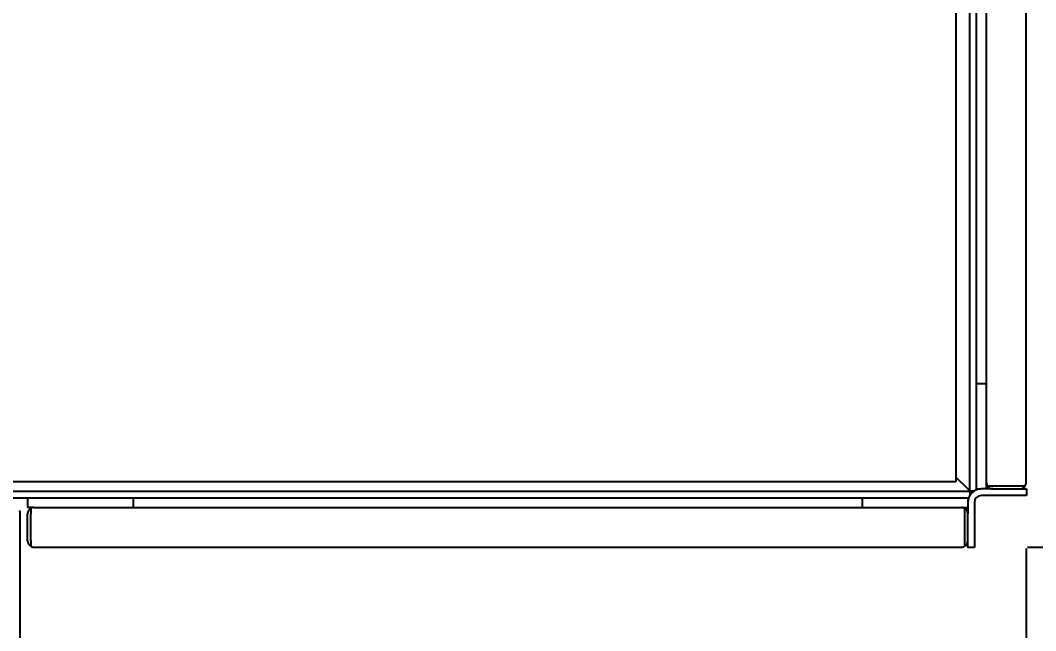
# Model space of a CAD drawing. Header units: millimetres. Extents: x 1293 to 41893, y 1011 to 26911.
# Drawn here: x 17102 to 18079, y 13589 to 14176 of the extents above; entities that cross this region are included whole.
import ezdxf

# ---------------------------------------------------------------- set-up
doc = ezdxf.new("R2010")
doc.units = ezdxf.units.MM
doc.header["$LTSCALE"] = 50
for name, color, linetype in [('CAPA_1', 7, 'Continuous'), ('CLIP_BAR', 5, 'Continuous'), ('PASILLOS', 2, 'Continuous')]:
    doc.layers.add(name, color=color, linetype=linetype)
doc.styles.add('SLDTEXTSTYLE0', font='TXT', dxfattribs={"width": 0.75})
doc.dimstyles.new('SLDDIMSTYLE0', dxfattribs={"dimtxt": 100, "dimasz": 100, "dimexe": 0, "dimexo": 0.0625, "dimgap": 25, "dimtad": 2, "dimdec": 0, "dimrnd": 1e-09, "dimzin": 12, "dimdsep": 46, "dimtxsty": 'SLDTEXTSTYLE0', "dimsah": 1, "dimcen": 0.09, "dimadec": 0, "dimazin": 3, "dimtfac": 1, "dimtdec": 0, "dimtofl": 0, "dimtmove": 0, "dimatfit": 3, "dimfxl": 1, "dimfrac": 2, "dimtolj": 1, "dimtzin": 12, "dimarcsym": 0})

# ---------------------------------------------------------------- blocks, each defined once
blk = doc.blocks.new('_D_11')
at = {"layer": 'CAPA_1', "transparency": 16777216}
for p, q in [((18071.32, 13669.21), (18755.52, 13669.21)), ((18705.52, 10731.15), (18705.52, 13669.21)), ((17193.86, 10731.15), (18755.52, 10731.15))]:
    blk.add_line(p, q, dxfattribs=at)
for points in [[(18705.52, 13669.21), (18690.14, 13569.21), (18720.91, 13569.21)], [(18705.52, 10731.15), (18720.91, 10831.15), (18690.14, 10831.15)]]:
    blk.add_solid(points, dxfattribs=at)
at = {"layer": 'CAPA_1', "transparency": 16777216, "insert": (18576.62, 12052.4), "char_height": 100, "attachment_point": 1, "rotation": 90, "style": 'SLDTEXTSTYLE0'}
blk.add_mtext('2938', dxfattribs=at)
blk = doc.blocks.new('_D_14')
at = {"layer": 'CAPA_1', "transparency": 16777216}
for p, q in [((18071.79, 17936.07), (18755.52, 17936.07)), ((18705.52, 17936.07), (18705.52, 13669.21)), ((18071.32, 13669.21), (18755.52, 13669.21))]:
    blk.add_line(p, q, dxfattribs=at)
for points in [[(18705.52, 17936.07), (18690.14, 17836.07), (18720.91, 17836.07)], [(18705.52, 13669.21), (18720.91, 13769.21), (18690.14, 13769.21)]]:
    blk.add_solid(points, dxfattribs=at)
at = {"layer": 'CAPA_1', "transparency": 16777216, "insert": (18576.62, 15654.86), "char_height": 100, "attachment_point": 1, "rotation": 90, "style": 'SLDTEXTSTYLE0'}
blk.add_mtext('4267', dxfattribs=at)
blk = doc.blocks.new('_D_16')
at = {"layer": 'CAPA_1', "transparency": 16777216}
for p, q in [((7974.69, 13667.35), (7974.69, 9974.87)), ((18069.94, 13667.83), (18069.94, 9974.87)), ((7974.69, 10024.87), (18069.94, 10024.87))]:
    blk.add_line(p, q, dxfattribs=at)
for points in [[(7974.69, 10024.87), (8074.69, 10009.48), (8074.69, 10040.25)], [(18069.94, 10024.87), (17969.94, 10040.25), (17969.94, 10009.48)]]:
    blk.add_solid(points, dxfattribs=at)
at = {"layer": 'CAPA_1', "transparency": 16777216, "insert": (12837.59, 10153.77), "char_height": 100, "attachment_point": 1, "style": 'SLDTEXTSTYLE0'}
blk.add_mtext('10095', dxfattribs=at)

msp = doc.modelspace()

# ---------------------------------------------------------------- linework, layer by layer
at = {"layer": 'CLIP_BAR', "linetype": 'Continuous', "lineweight": 25}
for p, q in [((18037.9338232, 13725.232389), (18026.6128232, 13725.232389)), ((18063.8418232, 13725.232389), (18070.2628232, 13725.232389)), ((18070.2628232, 13725.232389), (18070.2628232, 13718.882389)), ((18060.2628232, 13718.882389), (18026.6128232, 13718.882389)), ((18070.2628232, 13718.882389), (18060.2628232, 13718.882389)), ((18013.9128232, 13712.532389), (18013.9128232, 13701.211389)), ((18020.2628232, 13712.532389), (18020.2628232, 13678.882389)), ((18013.9128232, 13668.882389), (18013.9128232, 13675.303389)), ((18020.2628232, 13678.882389), (18020.2628232, 13668.882389)), ((18020.2628232, 13668.882389), (18013.9128232, 13668.882389))]:
    msp.add_line(p, q, dxfattribs=at)
for radius in [12.7, 6.35]:
    msp.add_arc((18026.6128232, 13712.532389), radius, 90, 180, dxfattribs=at)
at = {"layer": 'PASILLOS', "linetype": 'Continuous', "lineweight": 25}
for p, q in [((18002.7878232, 13732.432389), (18002.7878232, 14646.832389)), ((18015.9628232, 13723.182389), (18015.9628232, 14646.832389)), ((18022.3128232, 13724.4822844), (18022.3128232, 14646.832389)), ((18031.8378232, 13731.328389), (18031.8378232, 14641.526389)), ((18069.9378232, 13731.328389), (18069.9378232, 14641.526389)), ((18022.3128232, 13826.832389), (18031.8378232, 13826.832389)), ((18002.7878232, 13736.357389), (18012.7878232, 13726.357389)), ((16226.3128232, 13732.432389), (18002.7878232, 13732.432389)), ((17054.3128232, 13723.182389), (18015.9628232, 13723.182389)), ((18012.7878232, 13726.357389), (18015.9628232, 13723.182389)), ((18015.9628232, 13723.182389), (18012.7878232, 13726.357389)), ((18015.9628232, 13723.182389), (18015.9628232, 13719.4510233)), ((18019.6941889, 13723.182389), (18015.9628232, 13723.182389)), ((18022.3128232, 13725.232389), (18026.6128232, 13725.232389)), ((18031.8378232, 13725.232389), (18031.8378232, 13731.328389)), ((18032.6545323, 13728.280389), (18037.9338232, 13728.280389)), ((18037.9338232, 13728.280389), (18063.8418232, 13728.280389)), ((18037.9338232, 13725.232389), (18063.8418232, 13725.232389)), ((18063.8418232, 13728.280389), (18069.121114, 13728.280389)), ((17054.3128232, 13716.832389), (18014.6629278, 13716.832389)), ((17108.8128232, 13716.832389), (17108.8128232, 13707.307389)), ((17210.4128232, 13716.832389), (17210.4128232, 13707.307389)), ((17912.3128232, 13716.832389), (17912.3128232, 13707.307389)), ((18013.9128232, 13716.832389), (18013.9128232, 13712.532389)), ((17114.9088232, 13707.307389), (17108.8128232, 13707.307389)), ((17111.8608232, 13706.4906799), (17111.8608232, 13701.211389)), ((17114.9088232, 13707.307389), (18007.8168232, 13707.307389)), ((18007.8168232, 13707.307389), (18013.9128232, 13707.307389)), ((18010.8648232, 13701.211389), (18010.8648232, 13706.4906799)), ((17101.7878232, 13564.8575629), (17101.7878232, 13701.5264333)), ((17108.8128232, 13675.303389), (17108.8128232, 13701.211389)), ((17111.8608232, 13675.303389), (17111.8608232, 13701.211389)), ((18010.8648232, 13675.303389), (18010.8648232, 13701.211389)), ((18013.9128232, 13675.303389), (18013.9128232, 13701.211389)), ((17111.8608232, 13675.303389), (17111.8608232, 13670.0240982)), ((18010.8648232, 13670.0240982), (18010.8648232, 13675.303389)), ((17114.9088232, 13669.207389), (18007.8168232, 13669.207389))]:
    msp.add_line(p, q, dxfattribs=at)
for centre, start, end in [((18037.9338232, 13731.328389), 180, 210), ((18037.9338232, 13731.328389), 210, 270), ((18063.8418232, 13731.328389), 270, 330), ((18063.8418232, 13731.328389), 330, 0), ((17095.6918232, 13701.5264333), 0, 30.5223224752), ((17114.9088232, 13701.211389), 120, 180), ((17114.9088232, 13701.211389), 90, 120), ((18007.8168232, 13701.211389), 60, 90), ((18007.8168232, 13701.211389), 0, 60), ((17114.9088232, 13675.303389), 180, 240), ((18007.8168232, 13675.303389), 300, 0), ((17114.9088232, 13675.303389), 240, 270), ((18007.8168232, 13675.303389), 270, 300)]:
    msp.add_arc(centre, 6.096, start, end, dxfattribs=at)

# ---------------------------------------------------------------- dimensions: what is measured, and where the dimension line sits
at = {"layer": 'CAPA_1'}
for p1, picture, middle in [((18008.2918232, 17936.065389), '_D_14', (18705.5220747, 15802.636389)), ((17130.3628232, 10731.1549312), '_D_11', (18705.5220747, 12200.1811601))]:
    dim = msp.add_linear_dim(base=(18705.5220747, 13669.207389), p1=p1, p2=(18007.8168232, 13669.207389), angle=90, dimstyle='SLDDIMSTYLE0', dxfattribs=at)
    dim.commit()
    dim.dimension.update_dxf_attribs({"geometry": picture, "text_midpoint": middle, "dimtype": 160})
dim = msp.add_linear_dim(base=(18069.9378232, 10024.8657267), p1=(7974.6878232, 13730.853389), p2=(18069.9378232, 13731.328389), dimstyle='SLDDIMSTYLE0', dxfattribs=at)
dim.commit()
dim.dimension.update_dxf_attribs({"geometry": '_D_16', "text_midpoint": (13022.3128232, 10024.8657267), "dimtype": 160})

doc.saveas('drawing.dxf')
